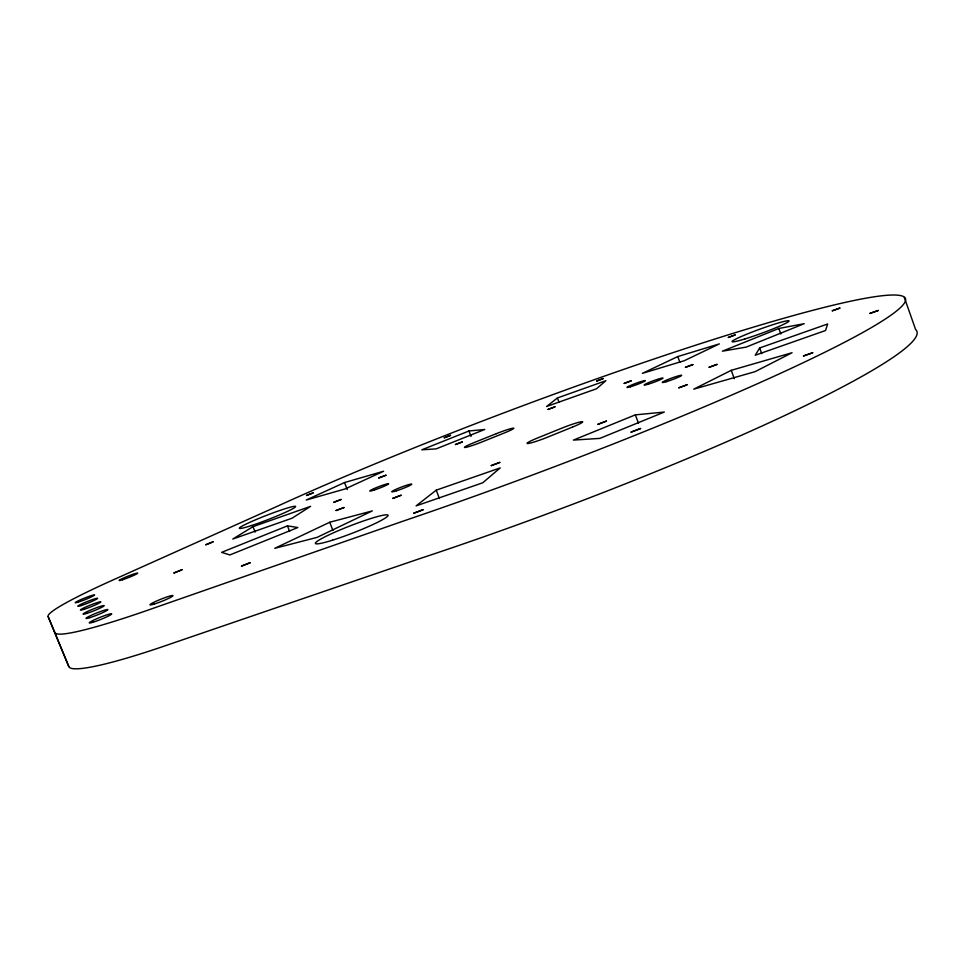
<?xml version="1.0" encoding="UTF-8"?>
<svg xmlns="http://www.w3.org/2000/svg" width="964" height="964" viewBox="0 0 964 964"><rect width="100%" height="100%" fill="white"/><g stroke="black" fill="none" stroke-linecap="round" stroke-linejoin="round"><path stroke-width="1.45" d="M759.68 347.956L755.234 355.246L825.533 330.519L827.654 323.976L759.68 347.956L761.717 353.619M557.421 397.963L546.576 406.507L596.571 388.745L605.898 380.696L557.421 397.963L558.951 402.072M436.222 490.17L416.087 505.895L482.735 482.783L500.22 467.902L436.222 490.17L439.403 498.509M253.014 526.645L232.794 539.045L292.08 518.186L310.649 506.329L253.014 526.645L255.135 532.068M731.266 370.321L693.743 389.167L755.029 371.682L792.059 352.728L731.266 370.321L734.279 378.659M329.736 522.247L274.728 548.347L317.072 537.382L372.297 510.908L329.736 522.247L332.942 530.513M677.788 356.56L642.361 373.357L684.199 360.741L719.373 343.883L677.788 356.56L679.849 362.211M344.546 482.542L306.203 500.039L345.124 488.941L383.588 471.251L344.546 482.542L347.257 489.555M635.372 414.857L573.399 440.09L599.837 438.391L664.317 412.062L635.372 414.857L638.457 423.22M287.465 525.862L221.648 552.336L229.83 554.963L297.84 527.537L287.465 525.862L289.634 531.441M778.84 328.471L722.398 351.185L746.184 347.1L804.205 323.687L778.84 328.471L780.804 333.966M468.962 430.992L421.81 449.802L436.162 448.875L484.747 429.462L468.962 430.992L471.01 436.439M54.948 632.348A163.555 14.677 -21.6 0 0 155.734 607.404L404.639 520.62A403.169 34.138 -20.6 0 0 859.057 334.556A403.169 34.138 -20.6 0 0 762.15 324.543A403.169 34.138 -20.6 0 0 275.198 507.233L117.644 577.894A147.143 11.821 -21.5 0 0 48.2 616.743L68.757 666.425A163.253 17.846 -21.7 0 0 170.339 644.012L419.28 558.783A402.458 41.524 -20.5 0 0 915.571 329.435L904.316 297.418M68.757 666.425L48.2 616.743M213.032 541.852L205.862 544.732L213.032 541.852M640.578 428.534L631.083 432.113L640.578 428.534M631.227 380.78L624.202 383.431L631.227 380.78M181.991 569.748L173.99 572.965L181.991 569.748M606.428 421.111L597.909 424.317L606.428 421.111M603.151 378.587L596.74 381.009L603.151 378.587M554.951 406.82L548.058 409.423L554.951 406.82M499.798 462.407L491.23 465.636L499.798 462.407M423.136 509.691L413.701 513.246L423.136 509.691M462.346 441.922L455.442 444.524L462.346 441.922M401.084 495.255L392.734 498.412L401.084 495.255M878.312 310.456L869.902 313.421L878.312 310.456M450.525 435.342L444.271 437.777L450.525 435.342M812.688 352.752L803.506 355.957L812.688 352.752M385.937 475.24L378.828 477.927L385.937 475.24M343.979 507.534L336.087 510.51L343.979 507.534M839.849 308.106L832.318 310.782L839.849 308.106M341.051 499.485L333.664 502.365L341.051 499.485M250.303 562.651L241.47 566.097L250.303 562.651M313.095 492.893L306.516 495.448L313.095 492.893M716.987 364.404L709.143 367.26L716.987 364.404M687.043 384.781L678.789 387.793L687.043 384.781M735.098 334.954L728.35 337.436L735.098 334.954M692.851 364.597L685.464 367.308L692.851 364.597M572.556 427.052L547.299 437.282A16.34 1.446 -20.5 0 1 527.874 443.524A16.34 1.446 -20.5 0 1 537.551 437.981L562.398 427.932A16.28 1.434 -20.4 0 1 581.846 421.678A16.28 1.434 -20.4 0 1 572.556 427.052M496.436 433.631L474.216 442.548A14.436 1.121 -20.7 0 0 465.046 447.489A14.436 1.121 -20.7 0 0 481.843 441.994L504.377 432.944A14.376 1.121 -20.6 0 0 513.246 428.137A14.376 1.121 -20.6 0 0 496.436 433.631M251.52 525.525A30.089 2.241 -21.2 0 0 295.514 506.763A30.089 2.241 -21.2 0 0 255.605 519.789A30.089 2.241 -21.2 0 0 251.52 525.525M122.416 579.786A9.989 0.759 -21.6 0 0 137.551 573.363A9.989 0.759 -21.6 0 0 125.248 577.279A9.989 0.759 -21.6 0 0 122.416 579.786M78.482 602.03A10.411 0.807 -21.8 0 0 94.376 595.258A10.411 0.807 -21.8 0 0 81.832 599.222A10.411 0.807 -21.8 0 0 78.482 602.03M81.072 605.597A10.7 0.856 -21.8 0 0 97.4 598.62A10.7 0.856 -21.8 0 0 84.495 602.681A10.7 0.856 -21.8 0 0 81.072 605.597M83.82 609.381A11.014 0.916 -21.8 0 0 100.618 602.175A11.014 0.916 -21.8 0 0 87.302 606.332A11.014 0.916 -21.8 0 0 83.82 609.381M374.213 490.037A10.134 0.831 -21 0 0 388.649 483.82A10.134 0.831 -21 0 0 374.683 488.326A10.134 0.831 -21 0 0 374.213 490.037M630.516 386.757A9.761 0.759 -20.3 0 0 645.229 380.84A9.761 0.759 -20.3 0 0 632.709 384.564A9.761 0.759 -20.3 0 0 630.516 386.757M744.883 338.942A30.354 2.241 -20 0 0 788.998 321.145A30.354 2.241 -20 0 0 747.642 333.833A30.354 2.241 -20 0 0 744.883 338.942M86.736 613.393A11.351 0.964 -21.8 0 0 104.016 605.946A11.351 0.964 -21.8 0 0 90.291 610.212A11.351 0.964 -21.8 0 0 86.736 613.393M89.833 617.659A11.701 1.024 -21.9 0 0 107.631 609.947A11.701 1.024 -21.9 0 0 93.448 614.333A11.701 1.024 -21.9 0 0 89.833 617.659M93.122 622.202A12.074 1.097 -21.9 0 0 111.487 614.225A12.074 1.097 -21.9 0 0 96.822 618.719A12.074 1.097 -21.9 0 0 93.122 622.202M396.602 490.76A10.712 0.928 -20.9 0 0 411.749 484.181A10.712 0.928 -20.9 0 0 396.867 488.941A10.712 0.928 -20.9 0 0 396.602 490.76M154.288 604.042A12.315 1.157 -21.8 0 0 172.785 595.957A12.315 1.157 -21.8 0 0 157.373 600.68A12.315 1.157 -21.8 0 0 154.288 604.042M332.58 540.165A38.994 3.82 -21.2 0 0 388.058 515.559A38.994 3.82 -21.2 0 0 334.424 532.381A38.994 3.82 -21.2 0 0 332.58 540.165M647.868 384.311A10.038 0.807 -20.2 0 0 662.931 378.237A10.038 0.807 -20.2 0 0 649.953 382.069A10.038 0.807 -20.2 0 0 647.868 384.311M666.184 381.72A10.327 0.844 -20.2 0 0 681.608 375.478A10.327 0.844 -20.2 0 0 668.148 379.454A10.327 0.844 -20.2 0 0 666.184 381.72"/></g></svg>
